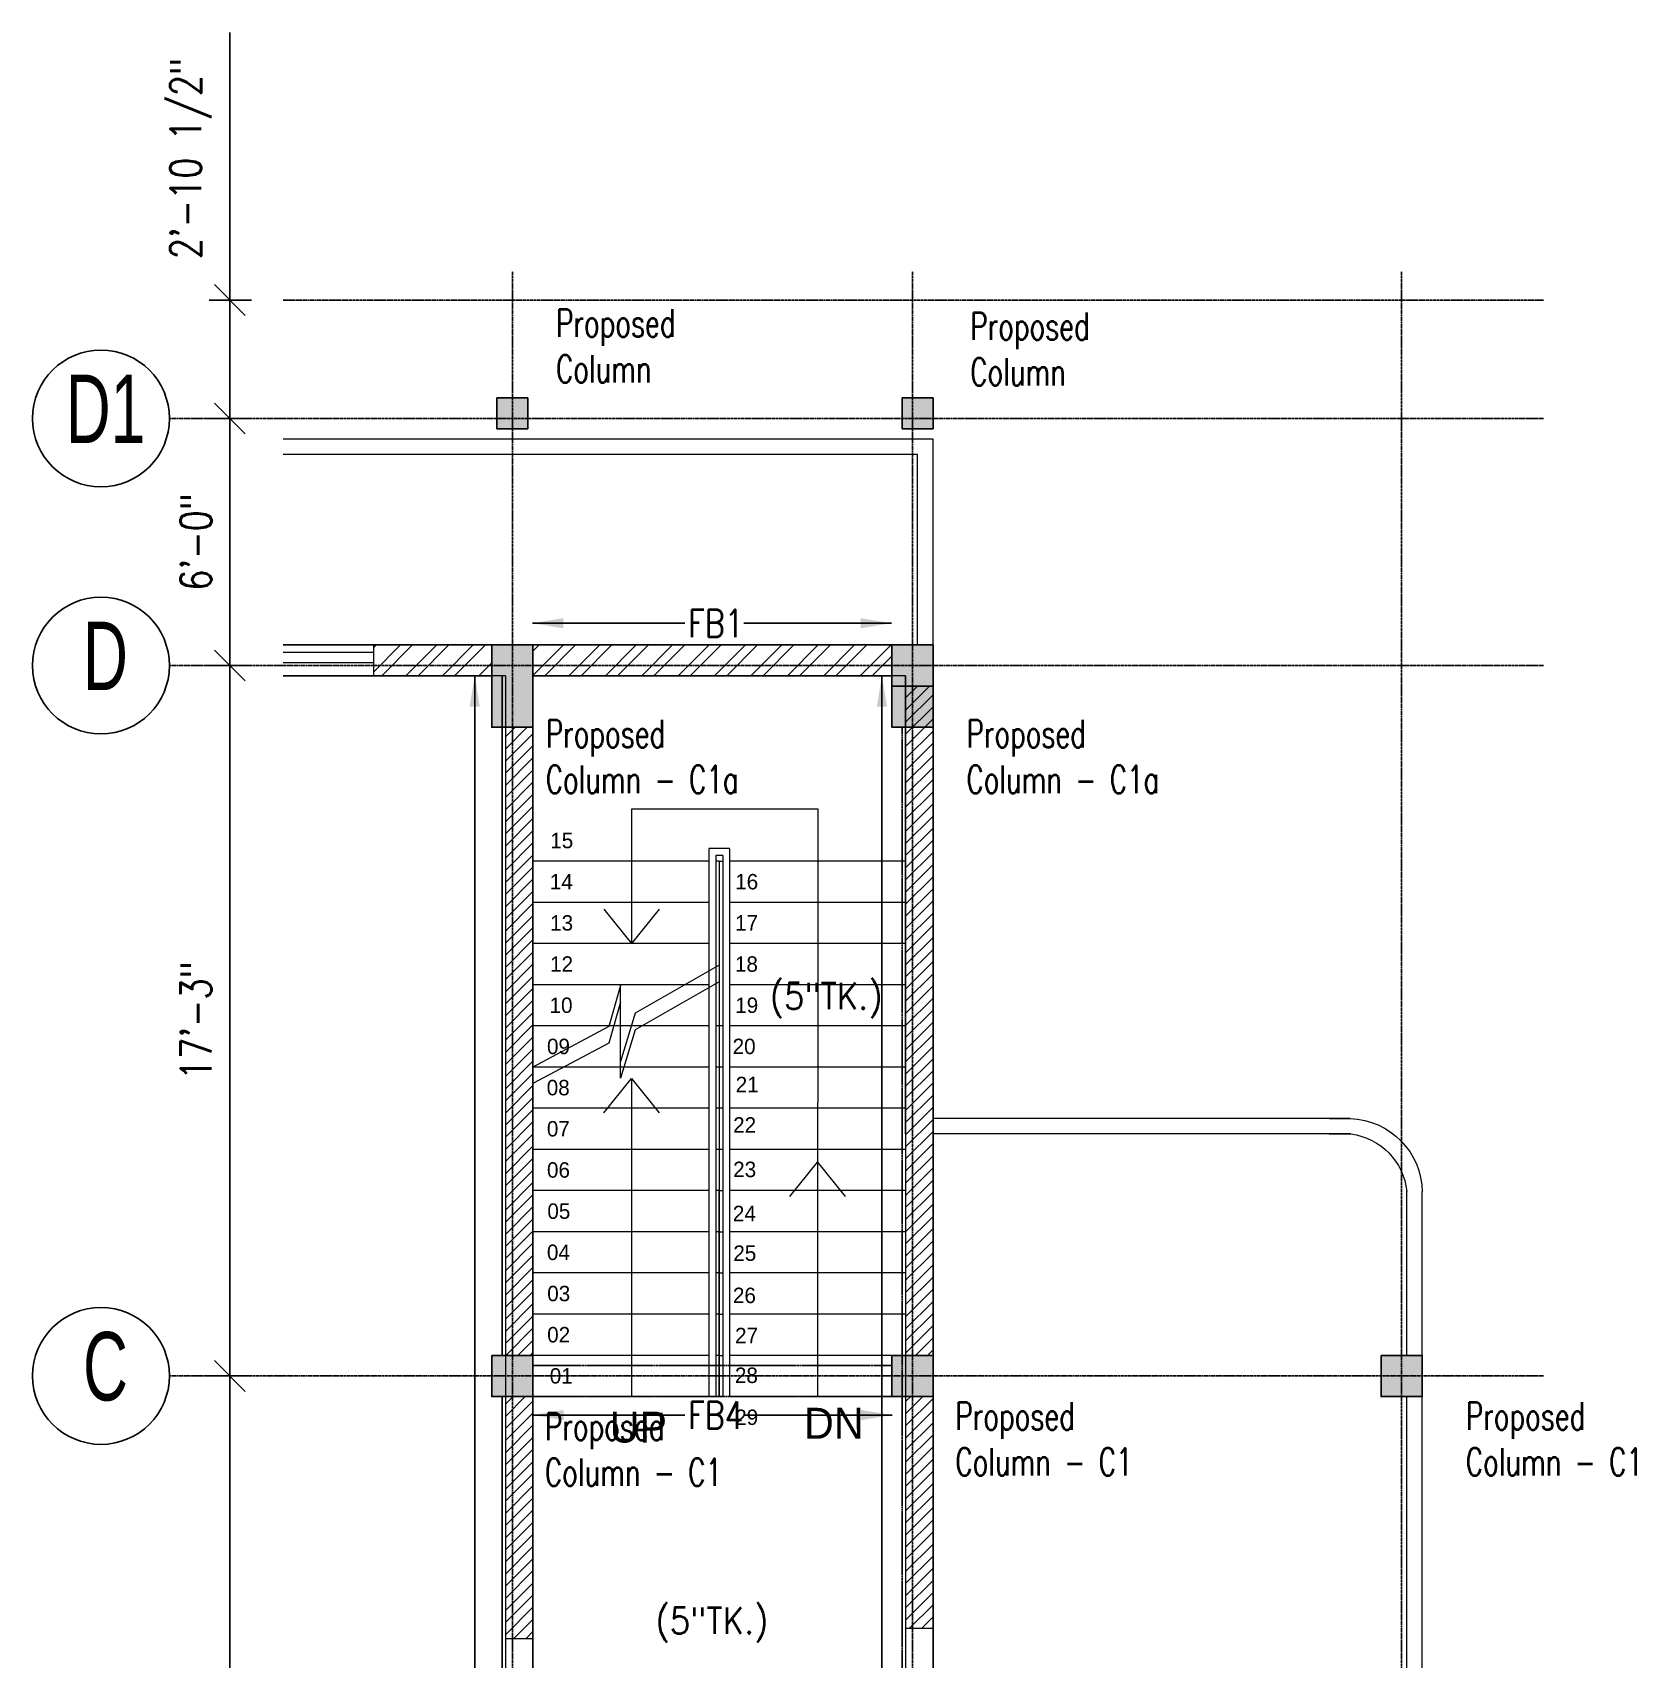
# Model space of a CAD drawing. Extents: x -95606 to 113309, y -42160 to -940.
# Drawn here: x -30764.6 to -30297.5, y -20147 to -19672.9 of the extents above; entities that cross this region are included whole.
import ezdxf
from ezdxf.enums import TextEntityAlignment as Align

# ---------------------------------------------------------------- set-up
doc = ezdxf.new("R2010")
doc.units = 0
doc.header["$LTSCALE"] = 0.02
doc.header["$MEASUREMENT"] = 0
doc.header["$PDMODE"] = 3
doc.header["$PDSIZE"] = -2
doc.linetypes.add('CENTER', pattern=[50.8, 31.75, -6.35, 6.35, -6.35])
doc.linetypes.add('HIDDEN', pattern=[9.525, 6.35, -3.175])
doc.layers.get('0').update_dxf_attribs({"linetype": 'CONTINUOUS'})
doc.layers.get('DEFPOINTS').update_dxf_attribs({"linetype": 'CONTINUOUS'})
for name, color, linetype in [('A-2TEXT', 4, 'CONTINUOUS'), ('COL1', 5, 'CONTINUOUS'), ('COLUMN TEXT', 2, 'CONTINUOUS'), ('DIM', 7, 'CONTINUOUS'), ('dimentions', 8, 'CONTINUOUS'), ('EXLINE', 33, 'CONTINUOUS'), ('GRID', 8, 'CENTER'), ('HBEAM', 51, 'HIDDEN'), ('TEXT-1', 2, 'CONTINUOUS'), ('TEXT2', 3, 'CONTINUOUS')]:
    doc.layers.add(name, color=color, linetype=linetype)
for name, color, linetype, lineweight in [('COL HATCH', 253, 'CONTINUOUS', 5), ('HACH', 8, 'CONTINUOUS', 9), ('Hatch', 252, 'CONTINUOUS', 9), ('RBH WALL - 0.13', 253, 'CONTINUOUS', 13)]:
    doc.layers.add(name, color=color, linetype=linetype, lineweight=lineweight)
doc.styles.add('RBH-225', font='ARIALN.TTF', dxfattribs={"height": 225})
doc.styles.add('ROMANS', font='romans.shx', dxfattribs={"width": 0.8})
doc.styles.add('ROMANSSHX', font='romans.shx', dxfattribs={"width": 0.9, "height": 9})
doc.styles.add('STYLE2', font='arial.ttf', dxfattribs={"width": 0.8})
doc.styles.add('style5', font='romans.shx', dxfattribs={"width": 0.7, "height": 8})
doc.styles.add('style6', font='romans.shx', dxfattribs={"height": 8})
doc.dimstyles.new('TEXT-18', dxfattribs={"dimtxt": 8, "dimasz": 9, "dimexe": 6, "dimexo": 6, "dimgap": 3.125, "dimtad": 1, "dimdec": 1, "dimrnd": 0.5, "dimzin": 1, "dimdsep": 46, "dimlunit": 4, "dimtxsty": 'style6', "dimblk": 'OBLIQUE', "dimcen": 72.09, "dimclrd": 1, "dimclre": 1, "dimclrt": 4, "dimadec": 0, "dimazin": 0, "dimtfac": 1, "dimtdec": 1, "dimtofl": 0, "dimtmove": 0, "dimatfit": 3, "dimfxl": 1, "dimfrac": 2, "dimtolj": 1, "dimtzin": 0, "dimlwd": -1, "dimarcsym": 0})
doc.dimstyles.new('TK96', dxfattribs={"dimscale": 96, "dimtxt": 0.09375, "dimasz": 0.046875, "dimexe": 0.0625, "dimexo": 0.015625, "dimgap": 0.046875, "dimtad": 1, "dimzin": 11, "dimdsep": 46, "dimlunit": 4, "dimtxsty": 'ROMANS', "dimblk1": 'TK1', "dimblk2": 'TK1', "dimsah": 1, "dimcen": 0.09375, "dimclrd": 1, "dimclre": 1, "dimclrt": 2, "dimadec": 0, "dimazin": 0, "dimtfac": 1, "dimtofl": 0, "dimtmove": 0, "dimatfit": 3, "dimldrblk": 'TK1', "dimfxl": 1, "dimfrac": 2, "dimtolj": 1, "dimtzin": 9, "dimarcsym": 0})

# ---------------------------------------------------------------- blocks, each defined once
blk = doc.blocks.new('_Oblique')
at = {"color": 0, "linetype": 'ByBlock', "lineweight": -2}
blk.add_line((-0.5, -0.5), (0.5, 0.5), dxfattribs=at)
blk = doc.blocks.new('GRID')
at = {"color": 1, "linetype": 'Continuous'}
blk.add_circle((0, 0), 19.94, dxfattribs=at)
at = {"layer": 'A-2TEXT', "linetype": 'Continuous', "style": 'STYLE2', "width": 0.65}
blk.add_attdef('A', text='', height=19.94, rotation=359.9735, dxfattribs=at).set_placement((-0.98, -7.15), align=Align.CENTER)
blk = doc.blocks.new('TK1')
at = {"color": 4, "linetype": 'Continuous'}
blk.add_line((-1, -1), (1, 1), dxfattribs=at)
at = {"color": 1, "linetype": 'ByBlock'}
blk.add_line((-1, 0), (1, 0), dxfattribs=at)
blk = doc.blocks.new('*D1157')
at = {"layer": 'DEFPOINTS', "color": 0, "lineweight": -2, "transparency": 16777216}
for p in [(-30707.16, -20064.34), (-30699.23, -20064.34), (-30699.23, -20271.34)]:
    blk.add_point(p, dxfattribs=at)
at = {"layer": 'dimentions', "color": 1, "linetype": 'Continuous', "lineweight": -2, "transparency": 16777216}
for p, q in [((-30700.73, -20064.34), (-30713.16, -20064.34)), ((-30707.16, -20266.84), (-30707.16, -20068.84)), ((-30700.73, -20271.34), (-30713.16, -20271.34))]:
    blk.add_line(p, q, dxfattribs=at)
at = {"layer": 'dimentions', "color": 1, "lineweight": -2, "transparency": 16777216, "xscale": 4.5, "yscale": 4.5, "zscale": 4.5}
for p, rotation in [((-30707.16, -20064.34), 90), ((-30707.16, -20271.34), 270)]:
    blk.add_blockref('TK1', p, dxfattribs=dict(at, rotation=rotation))
at = {"layer": 'dimentions', "color": 2, "transparency": 16777216, "insert": (-30717.02, -20167.84), "char_height": 9, "attachment_point": 5, "rotation": 90, "style": 'ROMANS'}
blk.add_mtext('\\A1;17\'-3"', dxfattribs=at)
blk = doc.blocks.new('*D1158')
at = {"layer": 'DEFPOINTS', "color": 0, "lineweight": -2, "transparency": 16777216}
for p in [(-30707.16, -19857.34), (-30699.23, -19857.34), (-30699.23, -20064.34)]:
    blk.add_point(p, dxfattribs=at)
at = {"layer": 'dimentions', "color": 1, "linetype": 'Continuous', "lineweight": -2, "transparency": 16777216}
for p, q in [((-30700.73, -19857.34), (-30713.16, -19857.34)), ((-30707.16, -20059.84), (-30707.16, -19861.84)), ((-30700.73, -20064.34), (-30713.16, -20064.34))]:
    blk.add_line(p, q, dxfattribs=at)
at = {"layer": 'dimentions', "color": 1, "lineweight": -2, "transparency": 16777216, "xscale": 4.5, "yscale": 4.5, "zscale": 4.5}
for p, rotation in [((-30707.16, -19857.34), 90), ((-30707.16, -20064.34), 270)]:
    blk.add_blockref('TK1', p, dxfattribs=dict(at, rotation=rotation))
at = {"layer": 'dimentions', "color": 2, "transparency": 16777216, "insert": (-30717.02, -19960.84), "char_height": 9, "attachment_point": 5, "rotation": 90, "style": 'ROMANS'}
blk.add_mtext('\\A1;17\'-3"', dxfattribs=at)
blk = doc.blocks.new('*D1159')
at = {"layer": 'DEFPOINTS', "color": 0, "lineweight": -2, "transparency": 16777216}
for p in [(-30707.16, -19785.34), (-30699.23, -19785.34), (-30699.23, -19857.34)]:
    blk.add_point(p, dxfattribs=at)
at = {"layer": 'dimentions', "color": 1, "linetype": 'Continuous', "lineweight": -2, "transparency": 16777216}
for p, q in [((-30700.73, -19785.34), (-30713.16, -19785.34)), ((-30707.16, -19852.84), (-30707.16, -19789.84)), ((-30700.73, -19857.34), (-30713.16, -19857.34))]:
    blk.add_line(p, q, dxfattribs=at)
at = {"layer": 'dimentions', "color": 1, "lineweight": -2, "transparency": 16777216, "xscale": 4.5, "yscale": 4.5, "zscale": 4.5}
for p, rotation in [((-30707.16, -19785.34), 90), ((-30707.16, -19857.34), 270)]:
    blk.add_blockref('TK1', p, dxfattribs=dict(at, rotation=rotation))
at = {"layer": 'dimentions', "color": 2, "transparency": 16777216, "insert": (-30717.02, -19821.34), "char_height": 9, "attachment_point": 5, "rotation": 90, "style": 'ROMANS'}
blk.add_mtext('\\A1;6\'-0"', dxfattribs=at)
blk = doc.blocks.new('*D1155')
at = {"layer": 'DEFPOINTS', "color": 0, "lineweight": -2, "transparency": 16777216}
for p in [(-30699.35, -19750.84), (-30707.16, -19785.34), (-30699.23, -19785.34)]:
    blk.add_point(p, dxfattribs=at)
at = {"layer": 'dimentions', "color": 1, "linetype": 'Continuous', "lineweight": -2, "transparency": 16777216}
for p, q in [((-30707.16, -19750.84), (-30707.16, -19672.89)), ((-30700.85, -19750.84), (-30713.16, -19750.84)), ((-30707.16, -19780.84), (-30707.16, -19755.34)), ((-30700.73, -19785.34), (-30713.16, -19785.34))]:
    blk.add_line(p, q, dxfattribs=at)
at = {"layer": 'dimentions', "color": 1, "lineweight": -2, "transparency": 16777216, "xscale": 4.5, "yscale": 4.5, "zscale": 4.5}
for p, rotation in [((-30707.16, -19750.84), 90), ((-30707.16, -19785.34), 270)]:
    blk.add_blockref('TK1', p, dxfattribs=dict(at, rotation=rotation))
at = {"layer": 'dimentions', "color": 2, "transparency": 16777216, "insert": (-30718.52, -19709.61), "char_height": 9, "attachment_point": 5, "rotation": 90, "style": 'ROMANS'}
blk.add_mtext('\\A1;2\'-10 1/2"', dxfattribs=at)

msp = doc.modelspace()

# ---------------------------------------------------------------- hatches: boundary and pattern name
at = {"layer": 'COL HATCH'}
for points in [[(-30629.327, -19788.343), (-30620.327, -19788.343), (-30620.327, -19779.343), (-30629.327, -19779.343)], [(-30629.327, -19788.343), (-30620.327, -19788.343), (-30620.327, -19779.343), (-30629.327, -19779.343)], [(-30511.224, -19788.343), (-30502.224, -19788.343), (-30502.224, -19779.343), (-30511.224, -19779.343)], [(-30511.224, -19788.343), (-30502.224, -19788.343), (-30502.224, -19779.343), (-30511.224, -19779.343)]]:
    msp.add_hatch(color=256, dxfattribs=at).paths.add_polyline_path(points)
h = msp.add_hatch(color=254, dxfattribs=at)
h.dxf.hatch_style = 1
h.set_gradient(color1=(192, 192, 192), color2=(192, 192, 192), tint=1)
h.paths.add_polyline_path([(-30630.827, -19851.343), (-30618.827, -19851.343), (-30618.827, -19875.343), (-30630.827, -19875.343)])
h = msp.add_hatch(color=254, dxfattribs=at)
h.dxf.hatch_style = 1
h.set_gradient(color1=(192, 192, 192), color2=(192, 192, 192), tint=1)
h.paths.add_polyline_path([(-30514.224, -19851.343), (-30514.224, -19875.343), (-30502.224, -19875.343), (-30502.224, -19851.343)])
h = msp.add_hatch(color=254, dxfattribs=at)
h.dxf.hatch_style = 1
h.set_gradient(color1=(192, 192, 192), color2=(192, 192, 192), tint=1)
h.paths.add_polyline_path([(-30630.827, -20058.343), (-30618.827, -20058.343), (-30618.827, -20070.343), (-30630.827, -20070.343)])
h = msp.add_hatch(color=254, dxfattribs=at)
h.dxf.hatch_style = 1
h.set_gradient(color1=(192, 192, 192), color2=(192, 192, 192), tint=1)
h.paths.add_polyline_path([(-30514.224, -20058.343), (-30502.224, -20058.343), (-30502.224, -20070.343), (-30514.224, -20070.343)])
h = msp.add_hatch(color=254, dxfattribs=at)
h.dxf.hatch_style = 1
h.set_gradient(color1=(192, 192, 192), color2=(192, 192, 192), tint=1)
h.paths.add_polyline_path([(-30371.674, -20058.343), (-30359.674, -20058.343), (-30359.674, -20070.343), (-30371.674, -20070.343)])
at = {"layer": 'Hatch', "ltscale": 0.75}
h = msp.add_hatch(dxfattribs=at)
h.set_pattern_fill('ANSI32', color=253, scale=20)
h.set_pattern_definition([(45, (-401014.567, -522589.477), (-5.30330086, 5.30330086), []), (45, (-401011.031, -522589.477), (-5.30330086, 5.30330086), [])])
h.paths.add_polyline_path([(-30665.327, -19851.343), (-30665.327, -19857.343), (-30630.827, -19857.343), (-30630.827, -19851.343)])
h.paths.add_polyline_path([(-30665.327, -19857.343), (-30665.327, -19860.343), (-30630.827, -19860.343), (-30630.827, -19857.343)])
h = msp.add_hatch(dxfattribs=at)
h.set_pattern_fill('ANSI32', color=253, scale=20)
h.set_pattern_definition([(45, (-400967.067, -522589.477), (-5.30330086, 5.30330086), []), (45, (-400963.531, -522589.477), (-5.30330086, 5.30330086), [])])
h.paths.add_polyline_path([(-30618.827, -19851.343), (-30618.827, -19857.343), (-30514.224, -19857.343), (-30514.224, -19851.343)])
h.paths.add_polyline_path([(-30618.827, -19857.343), (-30618.827, -19860.343), (-30514.224, -19860.343), (-30514.224, -19857.343)])
h = msp.add_hatch(dxfattribs=at)
h.set_pattern_fill('ANSI31', color=253, scale=20)
h.set_pattern_definition([(45, (-401014.5668, -522589.4768), (-1.767766953, 1.767766953), [])])
h.paths.add_polyline_path([(-30502.224, -19993.843), (-30502.224, -20036.599), (-30508.224, -20036.599), (-30508.224, -19863.343), (-30502.224, -19863.343)])
h.paths.add_polyline_path([(-30508.224, -20036.599), (-30510.224, -20036.599), (-30510.224, -19993.843), (-30510.224, -19863.343), (-30508.224, -19863.343)])
h.paths.add_polyline_path([(-30508.224, -20058.343), (-30510.224, -20058.343), (-30510.224, -20036.599), (-30508.224, -20036.599)])
h.paths.add_polyline_path([(-30502.224, -20058.343), (-30508.224, -20058.343), (-30508.224, -20036.599), (-30502.224, -20036.599)])
h.paths.add_polyline_path([(-30502.224, -20137.843), (-30508.224, -20137.843), (-30508.224, -20070.343), (-30502.224, -20070.343)])
h.paths.add_polyline_path([(-30508.224, -20137.843), (-30510.224, -20137.843), (-30510.224, -20070.343), (-30508.224, -20070.343)])
h = msp.add_hatch(dxfattribs=at)
h.set_pattern_fill('ANSI31', color=253, scale=20)
h.set_pattern_definition([(45, (-401014.5668, -521225.5894), (-1.767766953, 1.767766953), [])])
h.paths.add_polyline_path([(-30618.827, -19875.343), (-30624.827, -19875.343), (-30624.827, -20058.343), (-30618.827, -20058.343)])
h.paths.add_polyline_path([(-30624.827, -19875.343), (-30626.827, -19875.343), (-30626.827, -20058.343), (-30624.827, -20058.343)])
h.paths.add_polyline_path([(-30618.827, -20070.343), (-30624.827, -20070.343), (-30624.827, -20140.843), (-30618.827, -20140.843)])
h.paths.add_polyline_path([(-30624.827, -20070.343), (-30626.827, -20070.343), (-30626.827, -20140.843), (-30624.827, -20140.843)])

# ---------------------------------------------------------------- linework, layer by layer
at = {"layer": 'COL1'}
for points in [[(-30629.327, -19788.343), (-30620.327, -19788.343), (-30620.327, -19779.343), (-30629.327, -19779.343)], [(-30511.224, -19788.343), (-30502.224, -19788.343), (-30502.224, -19779.343), (-30511.224, -19779.343)], [(-30630.827, -19851.343), (-30618.827, -19851.343), (-30618.827, -19875.343), (-30630.827, -19875.343)], [(-30514.224, -19851.343), (-30502.224, -19851.343), (-30502.224, -19863.343), (-30514.224, -19863.343)], [(-30630.827, -20058.343), (-30618.827, -20058.343), (-30618.827, -20070.343), (-30630.827, -20070.343)], [(-30514.224, -20058.343), (-30502.224, -20058.343), (-30502.224, -20070.343), (-30514.224, -20070.343)], [(-30371.674, -20058.343), (-30359.674, -20058.343), (-30359.674, -20070.343), (-30371.674, -20070.343)]]:
    msp.add_lwpolyline(points, close=True, dxfattribs=at)
msp.add_lwpolyline([(-30514.224, -19863.343), (-30514.224, -19875.343), (-30502.224, -19875.343), (-30502.224, -19851.343), (-30514.224, -19851.343)], dxfattribs=at)
at = {"layer": 'EXLINE', "lineweight": -2}
for p, q in [((-30618.827, -19851.343), (-30502.224, -19851.343)), ((-30502.224, -19851.343), (-30502.224, -20484.343)), ((-30627.827, -19860.343), (-30627.827, -20058.343)), ((-30618.827, -19863.343), (-30618.827, -20472.343)), ((-30627.827, -20070.343), (-30627.827, -20265.343))]:
    msp.add_line(p, q, dxfattribs=at)
at = {"layer": 'GRID'}
for p, q in [((-30624.827, -20562.364), (-30624.827, -19742.386)), ((-30508.224, -20562.364), (-30508.224, -19742.386)), ((-30365.674, -20562.364), (-30365.674, -19742.386)), ((-30691.651, -19750.843), (-30324.304, -19750.843)), ((-30724.755, -19785.343), (-30324.304, -19785.343)), ((-30724.755, -19857.343), (-30324.304, -19857.343)), ((-30724.755, -20064.343), (-30324.304, -20064.343))]:
    msp.add_line(p, q, dxfattribs=at)
at = {"layer": 'HACH', "ltscale": 0.75}
for points in [[(-30514.224, -19851.343), (-30502.224, -19851.343), (-30502.224, -19863.343), (-30514.224, -19863.343)], [(-30514.224, -20058.343), (-30502.224, -20058.343), (-30502.224, -20070.343), (-30514.224, -20070.343)]]:
    msp.add_lwpolyline(points, close=True, dxfattribs=at)
at = {"layer": 'Hatch', "color": 253, "ltscale": 0.75}
for p, q in [((-30502.224, -19791.343), (-30691.651, -19791.343)), ((-30502.224, -19851.343), (-30502.224, -19791.343)), ((-30506.724, -19795.843), (-30691.651, -19795.843)), ((-30506.724, -19851.343), (-30506.724, -19795.843)), ((-30665.827, -19851.343), (-30691.651, -19851.343)), ((-30691.651, -19851.343), (-30665.327, -19851.343)), ((-30691.651, -19853.394), (-30665.327, -19853.394)), ((-30665.327, -19851.343), (-30665.327, -19860.343)), ((-30665.327, -19851.343), (-30630.827, -19851.343)), ((-30590.827, -19851.343), (-30618.827, -19851.343)), ((-30502.224, -19851.343), (-30590.827, -19851.343)), ((-30502.224, -19993.843), (-30502.224, -19851.343)), ((-30691.651, -19856.417), (-30665.327, -19856.417)), ((-30691.651, -19860.343), (-30665.327, -19860.343)), ((-30665.327, -19860.343), (-30630.827, -19860.343)), ((-30514.224, -19860.343), (-30618.827, -19860.343)), ((-30510.224, -19993.843), (-30510.224, -19860.343)), ((-30626.827, -19875.343), (-30626.827, -20140.843)), ((-30618.827, -19875.343), (-30618.827, -20140.843)), ((-30590.041, -19938.343), (-30598.099, -19928.316)), ((-30590.041, -19938.343), (-30581.983, -19928.316)), ((-30590.068, -19977.683), (-30590.068, -20070.343)), ((-30380.674, -19989.343), (-30502.224, -19989.343)), ((-30510.224, -19993.843), (-30510.224, -20058.343)), ((-30380.45, -19993.843), (-30502.224, -19993.843)), ((-30502.224, -19993.843), (-30502.224, -20058.343)), ((-30364.174, -20058.343), (-30364.174, -20010.507)), ((-30359.674, -20058.343), (-30359.674, -20010.745)), ((-30510.224, -20070.343), (-30510.224, -20137.843)), ((-30502.224, -20070.343), (-30502.224, -20137.843)), ((-30364.174, -20265.343), (-30364.174, -20070.343)), ((-30359.674, -20265.343), (-30359.674, -20070.343)), ((-30510.224, -20137.843), (-30502.224, -20137.843)), ((-30626.827, -20140.843), (-30618.827, -20140.843)), ((-30618.827, -20140.843), (-30618.827, -20194.843))]:
    msp.add_line(p, q, dxfattribs=at)
at = {"layer": 'Hatch', "color": 253, "ltscale": 5}
for p, q in [((-30567.525, -19910.696), (-30567.525, -20070.343)), ((-30561.525, -19910.696), (-30567.525, -19910.696)), ((-30561.525, -19910.696), (-30561.525, -20070.343)), ((-30567.525, -19914.343), (-30618.827, -19914.343)), ((-30565.525, -19912.696), (-30565.525, -20070.343)), ((-30563.525, -19912.696), (-30565.525, -19912.696)), ((-30564.525, -19914.343), (-30565.525, -19914.343)), ((-30564.525, -19914.343), (-30564.525, -20010.343)), ((-30564.525, -19914.343), (-30563.525, -19914.343)), ((-30563.525, -19912.696), (-30563.525, -20070.343)), ((-30510.224, -19914.343), (-30561.525, -19914.343)), ((-30567.525, -19926.343), (-30618.827, -19926.343)), ((-30510.224, -19926.343), (-30561.525, -19926.343)), ((-30567.525, -19938.343), (-30618.827, -19938.343)), ((-30510.224, -19938.343), (-30561.525, -19938.343)), ((-30567.525, -19950.343), (-30618.827, -19950.343)), ((-30564.525, -19950.343), (-30564.525, -20070.343)), ((-30564.525, -19950.343), (-30564.525, -20010.343)), ((-30510.224, -19950.343), (-30561.525, -19950.343)), ((-30567.525, -19962.343), (-30618.827, -19962.343)), ((-30563.525, -19962.343), (-30565.525, -19962.343)), ((-30510.224, -19962.343), (-30561.525, -19962.343)), ((-30567.525, -19974.343), (-30618.827, -19974.343)), ((-30563.525, -19974.343), (-30565.525, -19974.343)), ((-30510.224, -19974.343), (-30561.525, -19974.343)), ((-30567.525, -19986.343), (-30618.827, -19986.343)), ((-30563.525, -19986.343), (-30565.525, -19986.343)), ((-30510.224, -19986.343), (-30561.525, -19986.343)), ((-30567.525, -19998.343), (-30618.827, -19998.343)), ((-30563.525, -19998.343), (-30565.525, -19998.343)), ((-30510.224, -19998.343), (-30561.525, -19998.343)), ((-30567.525, -20010.343), (-30618.827, -20010.343)), ((-30564.525, -20010.343), (-30565.525, -20010.343)), ((-30564.525, -20070.343), (-30564.525, -20010.343)), ((-30564.525, -20010.343), (-30563.525, -20010.343)), ((-30510.224, -20010.343), (-30561.525, -20010.343)), ((-30567.525, -20022.343), (-30618.827, -20022.343)), ((-30564.525, -20022.343), (-30565.525, -20022.343)), ((-30564.525, -20022.343), (-30563.525, -20022.343)), ((-30510.224, -20022.343), (-30561.525, -20022.343)), ((-30567.525, -20034.343), (-30618.827, -20034.343)), ((-30564.525, -20034.343), (-30565.525, -20034.343)), ((-30564.525, -20034.343), (-30563.525, -20034.343)), ((-30510.224, -20034.343), (-30561.525, -20034.343)), ((-30567.525, -20046.343), (-30618.827, -20046.343)), ((-30564.525, -20046.343), (-30565.525, -20046.343)), ((-30564.525, -20046.343), (-30563.525, -20046.343)), ((-30510.224, -20046.343), (-30561.525, -20046.343)), ((-30567.525, -20058.343), (-30618.827, -20058.343)), ((-30564.525, -20058.343), (-30565.525, -20058.343)), ((-30564.525, -20058.343), (-30563.525, -20058.343)), ((-30510.224, -20058.343), (-30561.525, -20058.343)), ((-30564.525, -20070.343), (-30618.827, -20070.343)), ((-30510.224, -20070.343), (-30561.525, -20070.343))]:
    msp.add_line(p, q, dxfattribs=at)
at = {"layer": 'Hatch', "color": 253, "ltscale": 0.75}
for points in [[(-30590.041, -19938.343), (-30590.041, -19925.036), (-30590.041, -19899.065), (-30535.839, -19899.065), (-30535.89, -20070.343)], [(-30598.127, -19987.711), (-30590.068, -19977.683), (-30582.01, -19987.711)], [(-30543.948, -20012.085), (-30535.89, -20002.058), (-30527.832, -20012.085)]]:
    msp.add_lwpolyline(points, dxfattribs=at)
at = {"layer": 'Hatch', "color": 253}
for points in [[(-30564.525, -19944.669), (-30589.082, -19958.671), (-30593.327, -19972.743), (-30593.327, -19950.617), (-30596.683, -19962.533), (-30618.827, -19974.343)], [(-30564.525, -19949.485), (-30589.082, -19963.487), (-30593.327, -19977.559), (-30593.327, -19955.434), (-30596.683, -19967.349), (-30618.827, -19979.159)]]:
    msp.add_lwpolyline(points, dxfattribs=at)
at = {"layer": 'Hatch', "color": 253, "ltscale": 0.75}
for points in [[(-30386.674, -19989.343), (-30380.674, -19989.343, -0.4008781), (-30359.674, -20010.745)], [(-30386.8, -19993.843), (-30380.45, -19993.843, -0.3461163), (-30364.174, -20010.507, -0.4142136)]]:
    msp.add_lwpolyline(points, format="xyb", dxfattribs=at)
at = {"layer": 'HBEAM', "lineweight": -2}
for p, q in [((-30618.827, -19860.343), (-30514.224, -19860.343)), ((-30511.224, -19875.343), (-30511.224, -20460.343)), ((-30618.827, -20061.343), (-30514.224, -20061.343)), ((-30618.827, -20070.343), (-30514.224, -20070.343))]:
    msp.add_line(p, q, dxfattribs=at)
at = {"layer": 'RBH WALL - 0.13', "lineweight": 5, "ltscale": 0.75}
for p, q in [((-30502.224, -19851.343), (-30691.651, -19851.343)), ((-30502.224, -19851.343), (-30502.224, -20484.343)), ((-30626.827, -19860.343), (-30691.651, -19860.343)), ((-30626.827, -19860.343), (-30626.827, -20475.343)), ((-30510.224, -19860.343), (-30618.827, -19860.343)), ((-30618.827, -19860.343), (-30618.827, -20475.343)), ((-30510.224, -19860.343), (-30510.224, -20475.343))]:
    msp.add_line(p, q, dxfattribs=at)

# ---------------------------------------------------------------- block references
at = {"layer": 'GRID'}
ref = msp.add_blockref('GRID', (-30744.699, -19785.343), dxfattribs=dict(at, xscale=-1))
ref.add_attrib('A', 'D1', dxfattribs={"layer": 'A-2TEXT', "linetype": 'Continuous', "height": 19.9446, "rotation": 0.02645, "style": 'STYLE2', "width": 0.65}).set_placement((-30743.386, -19792.49), align=Align.CENTER)
ref = msp.add_blockref('GRID', (-30744.699, -19857.343), dxfattribs=dict(at, xscale=-1))
ref.add_attrib('A', 'D', dxfattribs={"layer": 'A-2TEXT', "linetype": 'Continuous', "height": 19.945, "rotation": 0.02645, "style": 'STYLE2', "width": 0.65}).set_placement((-30743.386, -19864.49), align=Align.CENTER)
ref = msp.add_blockref('GRID', (-30744.699, -20064.343), dxfattribs=dict(at, xscale=-1))
ref.add_attrib('A', 'C', dxfattribs={"layer": 'A-2TEXT', "linetype": 'Continuous', "height": 19.945, "rotation": 0.02645, "style": 'STYLE2', "width": 0.65}).set_placement((-30743.386, -20071.49), align=Align.CENTER)

# ---------------------------------------------------------------- texts
at = {"layer": 'COLUMN TEXT', "color": 4, "char_height": 8, "attachment_point": 1, "style": 'style5'}
for s, insert, width in [('Proposed Column', (-30612.094, -19753.54), 15.38371), ('Proposed Column', (-30491.398, -19754.44), 15.38371), ('Proposed \\PColumn - C1a', (-30615.101, -19873.174), 81.88033), ('Proposed \\PColumn - C1a', (-30492.503, -19873.174), 81.88033), ('Proposed Column - C1', (-30495.724, -20072.01), 60.31503), ('Proposed Column - C1', (-30346.98, -20072.01), 60.31503), ('Proposed Column - C1', (-30615.345, -20075.062), 60.31503)]:
    msp.add_mtext(s, dxfattribs=dict(at, insert=insert, width=width))
at = {"layer": 'Hatch', "color": 253, "attachment_point": 1, "style": 'RBH-225'}
for s, insert, char_height in [('\\pi32.207;{\\fStylus BT|b0|i0|c0|p34;15}', (-30645.98, -19906.074), 4.5), ('\\pi32.081;{\\fStylus BT|b0|i0|c0|p34;14}', (-30645.98, -19918.074), 4.5), ('\\pi32.095;{\\fStylus BT|b0|i0|c0|p34;16}', (-30591.98, -19918.074), 4.5), ('\\pi32.169;{\\fStylus BT|b0|i0|c0|p34;13}', (-30645.98, -19930.074), 4.5), ('\\pi32.065;{\\fStylus BT|b0|i0|c0|p34;17}', (-30591.98, -19930.074), 4.5), ('\\pi32.156;{\\fStylus BT|b0|i0|c0|p34;12}', (-30645.98, -19942.074), 4.5), ('\\pi32.024;{\\fStylus BT|b0|i0|c0|p34;18}', (-30591.98, -19942.074), 4.5), ('\\pi32.001;{\\fStylus BT|b0|i0|c0|p34;10}', (-30645.98, -19954.074), 4.5), ('\\pi32.103;{\\fStylus BT|b0|i0|c0|p34;19}', (-30591.98, -19954.074), 4.5), ('\\pi31.256;{\\fStylus BT|b0|i0|c0|p34;09}', (-30645.98, -19966.074), 4.5), ('\\pi31.34;{\\fStylus BT|b0|i0|c0|p34;20}', (-30591.974, -19966.074), 4.5), ('\\pi32.244;{\\fStylus BT|b0|i0|c0|p34;21}', (-30591.98, -19977.164), 4.5), ('\\pi31.177;{\\fStylus BT|b0|i0|c0|p34;08}', (-30645.98, -19978.074), 4.5), ('\\pi31.218;{\\fStylus BT|b0|i0|c0|p34;07}', (-30645.98, -19990.074), 4.5), ('\\pi31.495;{\\fStylus BT|b0|i0|c0|p34;22}', (-30591.98, -19988.958), 4.5), ('\\pi31.248;{\\fStylus BT|b0|i0|c0|p34;06}', (-30645.98, -20002.074), 4.5), ('\\pi31.508;{\\fStylus BT|b0|i0|c0|p34;23}', (-30591.98, -20001.909), 4.5), ('\\pi31.36;{\\fStylus BT|b0|i0|c0|p34;05}', (-30645.98, -20014.074), 4.5), ('\\pi31.421;{\\fStylus BT|b0|i0|c0|p34;24}', (-30591.98, -20014.75), 4.5), ('\\pi31.235;{\\fStylus BT|b0|i0|c0|p34;04}', (-30645.98, -20026.074), 4.5), ('\\pi31.546;{\\fStylus BT|b0|i0|c0|p34;25}', (-30591.98, -20026.316), 4.5), ('\\pi31.322;{\\fStylus BT|b0|i0|c0|p34;03}', (-30645.98, -20038.074), 4.5), ('\\pi31.434;{\\fStylus BT|b0|i0|c0|p34;26}', (-30591.98, -20038.618), 4.5), ('\\pi31.309;{\\fStylus BT|b0|i0|c0|p34;02}', (-30645.98, -20050.074), 4.5), ('\\pi31.404;{\\fStylus BT|b0|i0|c0|p34;27}', (-30591.328, -20050.316), 4.5), ('\\pi32.058;{\\fStylus BT|b0|i0|c0|p34;01}', (-30645.98, -20062.074), 4.5), ('\\pi31.363;{\\fStylus BT|b0|i0|c0|p34;28}', (-30591.328, -20061.902), 4.5), ('\\pi27.936;{\\fStylus BT|b0|i0|c0|p34;UP}', (-30624.391, -20074.757), 9), ('\\pi31.442;{\\fStylus BT|b0|i0|c0|p34;29}', (-30591.328, -20074.134), 4.5), ('\\pi27.682;{\\fStylus BT|b0|i0|c0|p34;DN}', (-30567.518, -20073.627), 9)]:
    msp.add_mtext_dynamic_manual_height_columns(s, width=70.71517, gutter_width=1, heights=[0], dxfattribs=dict(at, insert=insert, char_height=char_height))
at = {"layer": 'TEXT-1', "char_height": 7.68, "width": 60.07767, "attachment_point": 1, "style": 'ROMANSSHX'}
for insert in [(-30549.819, -19949.819), (-30583.093, -20131.777)]:
    msp.add_mtext('(5"TK.)', dxfattribs=dict(at, insert=insert))
at = {"layer": 'TEXT2', "color": 3, "char_height": 8, "attachment_point": 2, "rotation": 0.00052, "style": 'ROMANS'}
for s, insert in [('\\pi3.1065;FB1', (-30567.115, -19841.026)), ('\\pi3.1065;FB4', (-30567.115, -20071.759))]:
    msp.add_mtext_dynamic_manual_height_columns(s, width=563.89816, gutter_width=2500, heights=[0], dxfattribs=dict(at, insert=insert))

# ---------------------------------------------------------------- dimensions: what is measured, and where the dimension line sits
at = {"layer": 'dimentions'}
dim = msp.add_linear_dim(base=(-30707.162, -19785.343), p1=(-30699.351, -19750.843), p2=(-30699.228, -19785.343), angle=270, dimstyle='TK96', override={"dimfxl": 2}, dxfattribs=at)
dim.commit()
dim.dimension.update_dxf_attribs({"geometry": '*D1155', "text_midpoint": (-30707.162, -19709.614), "dimtype": 160})
for base, p1, p2, picture, middle in [((-30707.162, -19785.343), (-30699.228, -19857.343), (-30699.228, -19785.343), '*D1159', (-30717.019, -19821.343)), ((-30707.162, -19857.343), (-30699.228, -20064.343), (-30699.228, -19857.343), '*D1158', (-30717.019, -19960.843)), ((-30707.162, -20064.343), (-30699.228, -20271.343), (-30699.228, -20064.343), '*D1157', (-30717.019, -20167.843))]:
    dim = msp.add_linear_dim(base=base, p1=p1, p2=p2, angle=90, dimstyle='TK96', override={"dimfxl": 2}, dxfattribs=at)
    dim.commit()
    dim.dimension.update_dxf_attribs({"geometry": picture, "text_midpoint": middle})

# ---------------------------------------------------------------- leaders
at = {"layer": 'DIM'}
for points in [[(-30618.997, -19845.005), (-30574.537, -19845.005)], [(-30514.364, -19845.004), (-30557.341, -19845.004)], [(-30635.795, -19860.343), (-30635.793, -20157.772)], [(-30517.13, -19860.343), (-30517.127, -20157.641)], [(-30618.827, -20075.738), (-30574.537, -20075.738)], [(-30514.187, -20075.737), (-30557.341, -20075.737)]]:
    msp.add_leader(points, dimstyle='TEXT-18', override={"dimtad": 0}, dxfattribs=at)

doc.saveas('drawing.dxf')
